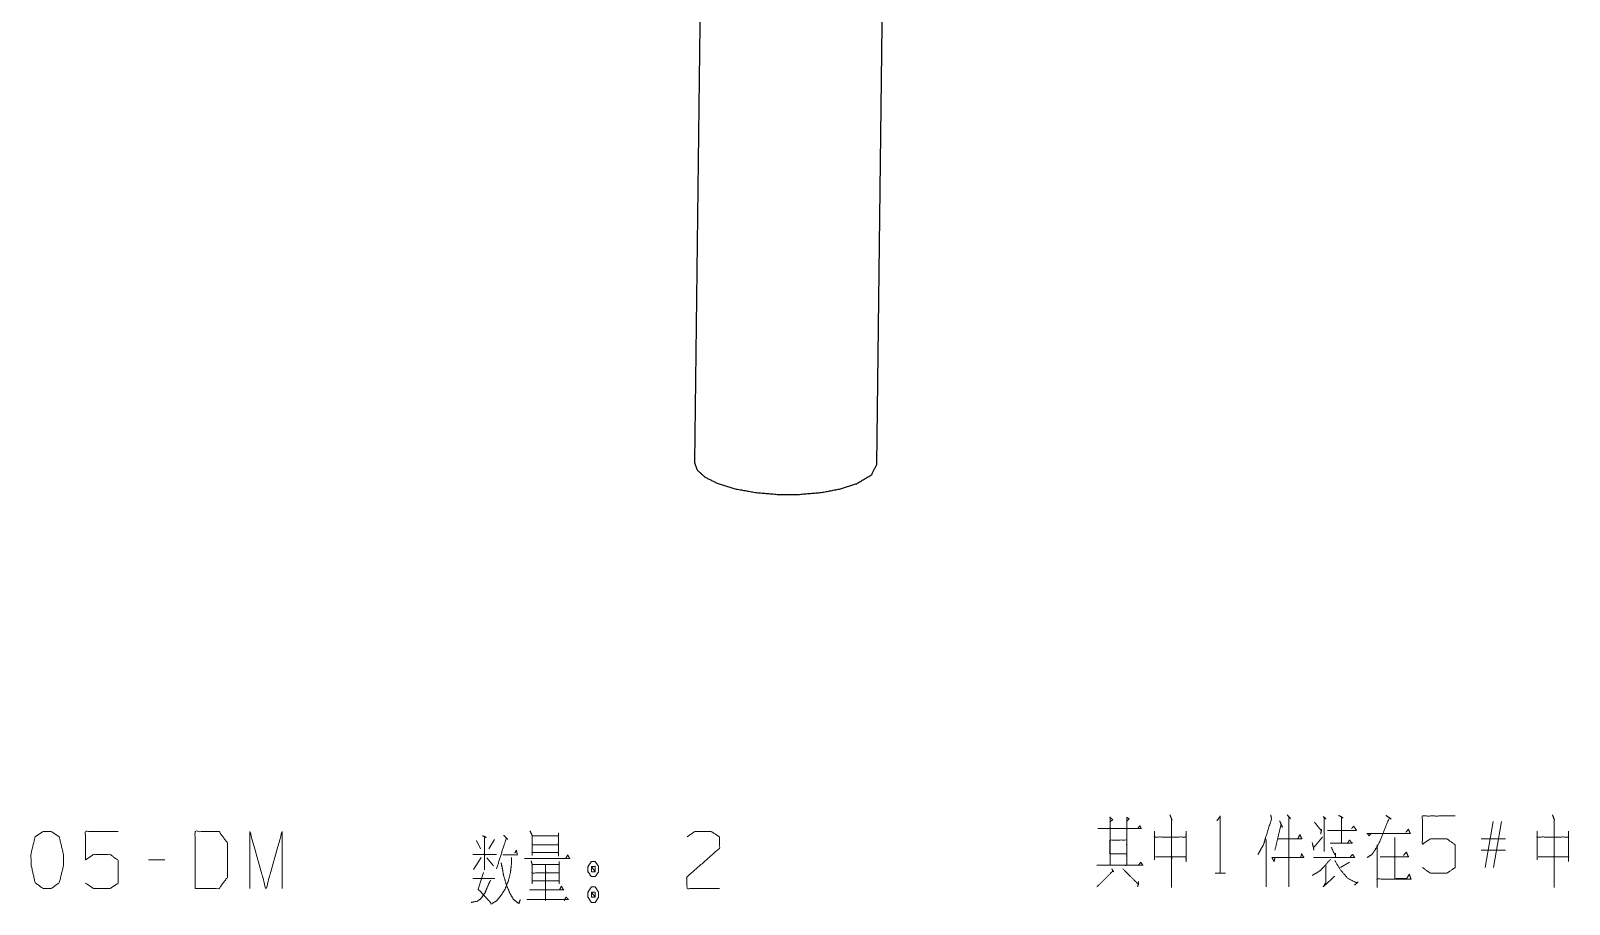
# Model space of a CAD drawing. Header units: millimetres. Extents: x 2210 to 79821, y -19430 to 2344.
# Drawn here: x 10791.9 to 10856, y 1556.4 to 1592.8 of the extents above; entities that cross this region are included whole.
import ezdxf

# ---------------------------------------------------------------- set-up
doc = ezdxf.new("R2010")
doc.units = ezdxf.units.MM
doc.layers.add('101', color=7, linetype='Continuous', true_color=0xffffff)

msp = doc.modelspace()

# ---------------------------------------------------------------- linework, layer by layer
at = {"layer": '101', "color": 92, "linetype": 'Continuous', "lineweight": 25}
for p, q in [((10820.699, 1666.842), (10819.587, 1574.795)), ((10827.187, 1574.704), (10828.303, 1667.139))]:
    msp.add_line(p, q, dxfattribs=at)
at = {"layer": '101', "color": 72, "linetype": 'Continuous', "lineweight": 18}
for p, q in [((10852.521, 1557.918), (10852.857, 1559.843)), ((10853.21, 1559.843), (10852.874, 1557.918)), ((10853.369, 1559.118), (10852.362, 1559.118)), ((10810.513, 1559.045), (10810.672, 1558.695)), ((10811.256, 1559.095), (10811.026, 1558.695)), ((10843.397, 1559.093), (10843.397, 1557.118)), ((10853.369, 1558.643), (10852.362, 1558.643)), ((10797.526, 1558.245), (10796.854, 1558.245)), ((10810.708, 1558.345), (10810.39, 1557.845)), ((10810.938, 1558.32), (10811.22, 1557.995)), ((10846.876, 1558.143), (10846.505, 1557.918)), ((10810.354, 1557.47), (10811.273, 1557.47)), ((10841.28, 1557.693), (10841.704, 1557.693))]:
    msp.add_line(p, q, dxfattribs=at)
at = {"layer": '101', "color": 92, "linetype": 'Continuous', "lineweight": 25}
for points, knots in [([(10819.587, 1574.795), (10819.698, 1574.477), (10820.033, 1574.175), (10820.572, 1573.908), (10821.281, 1573.692), (10822.118, 1573.54), (10823.032, 1573.461), (10823.967, 1573.461), (10824.867, 1573.538), (10825.677, 1573.69), (10826.349, 1573.905)], [0, 0, 0.046432, 0.108499, 0.191206, 0.293221, 0.410259, 0.536472, 0.665184, 0.789516, 0.902959, 1, 1]), ([(10826.349, 1573.905), (10826.968, 1574.278), (10827.187, 1574.704)], [0, 0, 0.601871, 1, 1])]:
    msp.add_open_spline(points, degree=1, knots=knots, dxfattribs=at)
at = {"layer": '101', "color": 72, "linetype": 'Continuous', "lineweight": 18}
for points, knots in [([(10836.886, 1560.018), (10837.01, 1559.918), (10836.904, 1559.818), (10836.904, 1560.018), (10836.904, 1558.018), (10836.904, 1559.543), (10836.391, 1559.543), (10838.212, 1559.543), (10837.593, 1559.543), (10837.593, 1559.993), (10837.593, 1558.018), (10837.593, 1559.068), (10836.886, 1559.068), (10836.886, 1558.493), (10837.593, 1558.493), (10837.593, 1558.018), (10836.356, 1558.018), (10838.265, 1558.018), (10838.176, 1558.143), (10838.088, 1558.018)], [0, 0, 0.009717, 0.01862, 0.030835, 0.152988, 0.24613, 0.277436, 0.388628, 0.426411, 0.453896, 0.574522, 0.638653, 0.681834, 0.716953, 0.760134, 0.789145, 0.864712, 0.9813, 0.99065, 1, 1]), ([(10837.611, 1559.868), (10837.699, 1559.943), (10837.593, 1560.018)], [0, 0, 0.471571, 1, 1]), ([(10839.392, 1560.118), (10839.481, 1559.893), (10839.463, 1559.943), (10839.463, 1557.093), (10839.463, 1558.368), (10838.791, 1558.368), (10840.064, 1558.368), (10840.064, 1558.168), (10840.064, 1559.443), (10840.064, 1559.193), (10838.756, 1559.193), (10838.756, 1559.443), (10838.756, 1558.243)], [0, 0, 0.022286, 0.027175, 0.289922, 0.407466, 0.469387, 0.586708, 0.605147, 0.722691, 0.745739, 0.866322, 0.88937, 1, 1]), ([(10841.351, 1559.868), (10841.492, 1560.068), (10841.492, 1557.693)], [0, 0, 0.093491, 1, 1]), ([(10843.592, 1560.118), (10843.627, 1559.943), (10843.38, 1559.168), (10843.291, 1558.868), (10843.185, 1558.693), (10843.062, 1558.468)], [0, 0, 0.101081, 0.561695, 0.738766, 0.854623, 1, 1]), ([(10843.963, 1559.868), (10844.087, 1559.593), (10844.016, 1559.693), (10843.769, 1558.643)], [0, 0, 0.200659, 0.282154, 1, 1]), ([(10844.281, 1560.118), (10844.423, 1559.943), (10844.352, 1560.018), (10844.352, 1557.118)], [0, 0, 0.069698, 0.101626, 1, 1]), ([(10845.409, 1559.818), (10845.709, 1559.443), (10845.709, 1559.518), (10845.674, 1559.318)], [0, 0, 0.633423, 0.732282, 1, 1]), ([(10845.78, 1560.043), (10845.904, 1559.943), (10845.815, 1560.018), (10845.815, 1558.593)], [0, 0, 0.093575, 0.161754, 1, 1]), ([(10846.416, 1560.093), (10846.611, 1559.993), (10846.54, 1560.018), (10846.54, 1558.943), (10846.063, 1558.943), (10846.982, 1558.943), (10846.876, 1559.068), (10846.787, 1558.918)], [0, 0, 0.07046, 0.094632, 0.441072, 0.594867, 0.891065, 0.943891, 1, 1]), ([(10848.392, 1560.093), (10848.604, 1559.943), (10848.534, 1559.993), (10848.074, 1558.868), (10847.897, 1558.593), (10847.809, 1558.468), (10847.615, 1558.343)], [0, 0, 0.114302, 0.152407, 0.687108, 0.830943, 0.898298, 1, 1]), ([(10849.909, 1557.918), (10850.245, 1557.693), (10850.934, 1557.693), (10851.27, 1557.918), (10851.27, 1558.868), (10850.934, 1559.118), (10850.245, 1559.118), (10849.909, 1558.893), (10849.909, 1560.068), (10851.27, 1560.068)], [0, 0, 0.062229, 0.168343, 0.230572, 0.376815, 0.441266, 0.54738, 0.609609, 0.790488, 1, 1]), ([(10855.328, 1560.118), (10855.416, 1559.893), (10855.398, 1559.943), (10855.398, 1557.093), (10855.398, 1558.368), (10854.727, 1558.368), (10855.999, 1558.368), (10855.999, 1558.168), (10855.999, 1559.443), (10855.999, 1559.193), (10854.691, 1559.193), (10854.691, 1559.443), (10854.691, 1558.243)], [0, 0, 0.022285, 0.027175, 0.289921, 0.407465, 0.469385, 0.586709, 0.605147, 0.722692, 0.74574, 0.866322, 0.88937, 1, 1]), ([(10792.796, 1557.045), (10793.132, 1557.295), (10793.309, 1557.995), (10793.309, 1558.47), (10793.132, 1559.195), (10792.796, 1559.42), (10792.461, 1559.42), (10792.125, 1559.195), (10791.948, 1558.47), (10791.966, 1557.995), (10792.125, 1557.295), (10792.461, 1557.045), (10792.796, 1557.045)], [0, 0, 0.067527, 0.183972, 0.260584, 0.380943, 0.446142, 0.500305, 0.565505, 0.685864, 0.762529, 0.87831, 0.945837, 1, 1]), ([(10794.224, 1557.27), (10794.56, 1557.045), (10795.25, 1557.045), (10795.585, 1557.27), (10795.585, 1558.22), (10795.25, 1558.47), (10794.56, 1558.47), (10794.224, 1558.245), (10794.224, 1559.42), (10795.585, 1559.42)], [0, 0, 0.062229, 0.168343, 0.230572, 0.376815, 0.441266, 0.54738, 0.609609, 0.790488, 1, 1]), ([(10798.795, 1557.045), (10799.785, 1557.045), (10800.138, 1557.52), (10800.138, 1558.945), (10799.785, 1559.42), (10798.795, 1559.42), (10798.795, 1557.045)], [0, 0, 0.142134, 0.22716, 0.43179, 0.516817, 0.658951, 1, 1]), ([(10801.072, 1557.045), (10801.072, 1559.42), (10801.743, 1557.045), (10802.415, 1559.42), (10802.415, 1557.045)], [0, 0, 0.245192, 0.5, 0.754808, 1, 1]), ([(10810.761, 1559.245), (10810.92, 1559.17), (10810.849, 1559.22), (10810.849, 1557.82), (10810.849, 1558.47), (10810.354, 1558.47), (10811.344, 1558.47)], [0, 0, 0.046313, 0.069116, 0.437816, 0.608997, 0.739331, 1, 1]), ([(10811.645, 1559.27), (10811.804, 1559.095), (10811.751, 1559.145), (10811.344, 1557.87)], [0, 0, 0.143533, 0.187766, 1, 1]), ([(10812.737, 1559.445), (10812.825, 1559.27), (10812.825, 1558.42), (10812.825, 1558.545), (10813.921, 1558.545), (10813.921, 1558.395), (10813.921, 1559.37), (10813.921, 1559.245), (10812.825, 1559.245), (10813.921, 1559.245), (10813.921, 1558.87), (10812.825, 1558.87)], [0, 0, 0.027307, 0.145701, 0.163112, 0.315748, 0.336642, 0.472446, 0.489857, 0.642494, 0.795131, 0.847363, 1, 1]), ([(10819.283, 1559.195), (10819.602, 1559.42), (10820.291, 1559.42), (10820.627, 1559.195), (10820.627, 1558.72), (10819.266, 1557.52), (10819.283, 1557.045), (10820.627, 1557.045)], [0, 0, 0.069691, 0.192976, 0.265274, 0.350227, 0.67474, 0.759752, 1, 1]), ([(10838.053, 1559.543), (10838.141, 1559.668), (10838.194, 1559.543)], [0, 0, 0.529966, 1, 1]), ([(10843.892, 1559.118), (10844.882, 1559.118), (10844.811, 1559.293), (10844.723, 1559.118)], [0, 0, 0.720067, 0.857373, 1, 1]), ([(10845.32, 1558.968), (10845.391, 1558.643), (10845.373, 1558.743), (10845.745, 1559.193)], [0, 0, 0.326884, 0.426688, 1, 1]), ([(10845.957, 1559.468), (10847.159, 1559.468), (10847.053, 1559.643), (10846.964, 1559.543)], [0, 0, 0.780461, 0.913335, 1, 1]), ([(10847.774, 1559.343), (10847.685, 1559.243), (10847.615, 1559.343), (10849.4, 1559.343), (10849.329, 1559.518), (10849.223, 1559.393)], [0, 0, 0.055754, 0.106913, 0.85267, 0.931517, 1, 1]), ([(10848.021, 1558.868), (10848.021, 1557.093), (10848.021, 1557.443), (10849.435, 1557.443), (10849.364, 1557.643), (10849.258, 1557.468), (10848.763, 1557.468), (10848.763, 1559.168), (10848.763, 1558.368), (10848.145, 1558.368), (10849.329, 1558.368), (10849.241, 1558.568), (10849.117, 1558.418)], [0, 0, 0.193637, 0.231819, 0.386074, 0.409215, 0.431537, 0.485528, 0.670983, 0.758257, 0.825744, 0.954934, 0.978789, 1, 1]), ([(10811.609, 1558.445), (10812.21, 1558.445), (10812.175, 1558.645), (10812.104, 1558.52)], [0, 0, 0.634144, 0.848464, 1, 1]), ([(10843.769, 1558.343), (10843.733, 1558.168), (10843.645, 1558.343), (10844.97, 1558.343), (10844.882, 1558.493), (10844.847, 1558.368)], [0, 0, 0.089081, 0.186903, 0.848323, 0.935186, 1, 1]), ([(10846.116, 1558.768), (10846.257, 1558.468), (10846.293, 1558.518), (10846.293, 1558.368)], [0, 0, 0.61091, 0.723696, 1, 1]), ([(10811.963, 1558.345), (10811.963, 1558.045), (10811.927, 1557.72), (10811.839, 1557.37), (10811.698, 1557.02), (10811.538, 1556.77), (10811.362, 1556.545), (10811.114, 1556.395)], [0, 0, 0.134096, 0.280225, 0.441583, 0.610311, 0.742764, 0.870658, 1, 1]), ([(10811.538, 1558.12), (10811.591, 1557.87), (10811.645, 1557.57), (10811.751, 1557.22), (10811.892, 1556.87), (10812.051, 1556.595), (10812.281, 1556.42), (10812.334, 1556.595)], [0, 0, 0.122115, 0.267686, 0.442437, 0.622811, 0.774611, 0.912622, 1, 1]), ([(10812.507, 1558.295), (10814.398, 1558.295), (10814.31, 1558.445), (10814.221, 1558.295)], [0, 0, 0.844518, 0.922256, 1, 1]), ([(10812.79, 1558.195), (10812.825, 1558.07), (10812.825, 1557.245), (10812.825, 1557.37), (10813.956, 1557.37), (10813.956, 1557.245), (10813.956, 1558.17), (10813.956, 1558.045), (10812.825, 1558.045), (10812.825, 1557.695), (10813.956, 1557.695), (10813.391, 1557.695), (10813.391, 1558.045), (10813.391, 1556.545), (10813.391, 1556.995), (10812.719, 1556.995), (10814.133, 1556.995), (10814.045, 1557.145), (10813.974, 1556.995)], [0, 0, 0.011506, 0.084582, 0.095654, 0.195851, 0.206923, 0.288857, 0.299929, 0.400126, 0.431128, 0.531325, 0.581425, 0.612426, 0.745291, 0.78515, 0.844642, 0.96989, 0.985312, 1, 1]), ([(10815.455, 1558.17), (10815.296, 1558.17), (10815.155, 1557.97), (10815.155, 1557.745), (10815.296, 1557.545), (10815.455, 1557.545), (10815.597, 1557.745), (10815.597, 1557.97), (10815.455, 1558.17)], [0, 0, 0.091012, 0.231148, 0.359873, 0.500007, 0.591019, 0.731146, 0.859871, 1, 1]), ([(10815.296, 1557.745), (10815.455, 1557.745), (10815.296, 1557.97), (10815.296, 1557.745)], [0, 0, 0.241164, 0.658904, 1, 1]), ([(10815.455, 1557.745), (10815.455, 1557.97), (10815.296, 1557.97)], [0, 0, 0.585813, 1, 1]), ([(10836.974, 1557.868), (10837.045, 1557.743), (10837.028, 1557.793), (10836.356, 1557.118)], [0, 0, 0.125003, 0.17116, 1, 1]), ([(10837.434, 1557.868), (10838.088, 1557.218), (10838.088, 1557.343), (10838.053, 1557.118)], [0, 0, 0.723282, 0.821337, 1, 1]), ([(10846.08, 1558.268), (10845.798, 1557.943), (10845.656, 1557.793), (10845.32, 1557.593)], [0, 0, 0.419151, 0.619719, 1, 1]), ([(10845.373, 1558.343), (10847.088, 1558.343), (10846.999, 1558.468), (10846.911, 1558.368)], [0, 0, 0.856801, 0.933308, 1, 1]), ([(10845.886, 1558.018), (10845.886, 1557.293), (10845.78, 1557.118), (10846.257, 1557.568)], [0, 0, 0.457256, 0.586308, 1, 1]), ([(10846.257, 1558.218), (10846.505, 1557.818), (10846.805, 1557.468), (10847.159, 1557.293), (10847.229, 1557.318), (10847.088, 1557.193)], [0, 0, 0.295859, 0.58602, 0.834126, 0.881292, 1, 1]), ([(10811.097, 1557.395), (10810.955, 1557.095), (10810.867, 1556.87), (10810.708, 1556.645), (10810.549, 1556.52), (10810.284, 1556.47)], [0, 0, 0.251052, 0.434037, 0.642625, 0.795759, 1, 1]), ([(10810.796, 1557.72), (10810.584, 1557.02), (10811.114, 1556.445)], [0, 0, 0.48324, 1, 1]), ([(10812.613, 1556.595), (10814.328, 1556.595), (10814.239, 1556.695), (10814.168, 1556.545)], [0, 0, 0.851379, 0.917654, 1, 1]), ([(10815.597, 1556.895), (10815.455, 1557.12), (10815.296, 1557.12), (10815.155, 1556.895), (10815.155, 1556.695), (10815.296, 1556.47), (10815.455, 1556.47), (10815.597, 1556.695), (10815.597, 1556.895)], [0, 0, 0.149195, 0.23851, 0.387712, 0.5, 0.649202, 0.738517, 0.887712, 1, 1]), ([(10815.296, 1556.895), (10815.296, 1556.695), (10815.455, 1556.695)], [0, 0, 0.556976, 1, 1]), ([(10815.455, 1556.895), (10815.296, 1556.895), (10815.455, 1556.695), (10815.455, 1556.895)], [0, 0, 0.258824, 0.674604, 1, 1])]:
    msp.add_open_spline(points, degree=1, knots=knots, dxfattribs=at)

doc.saveas('drawing.dxf')
